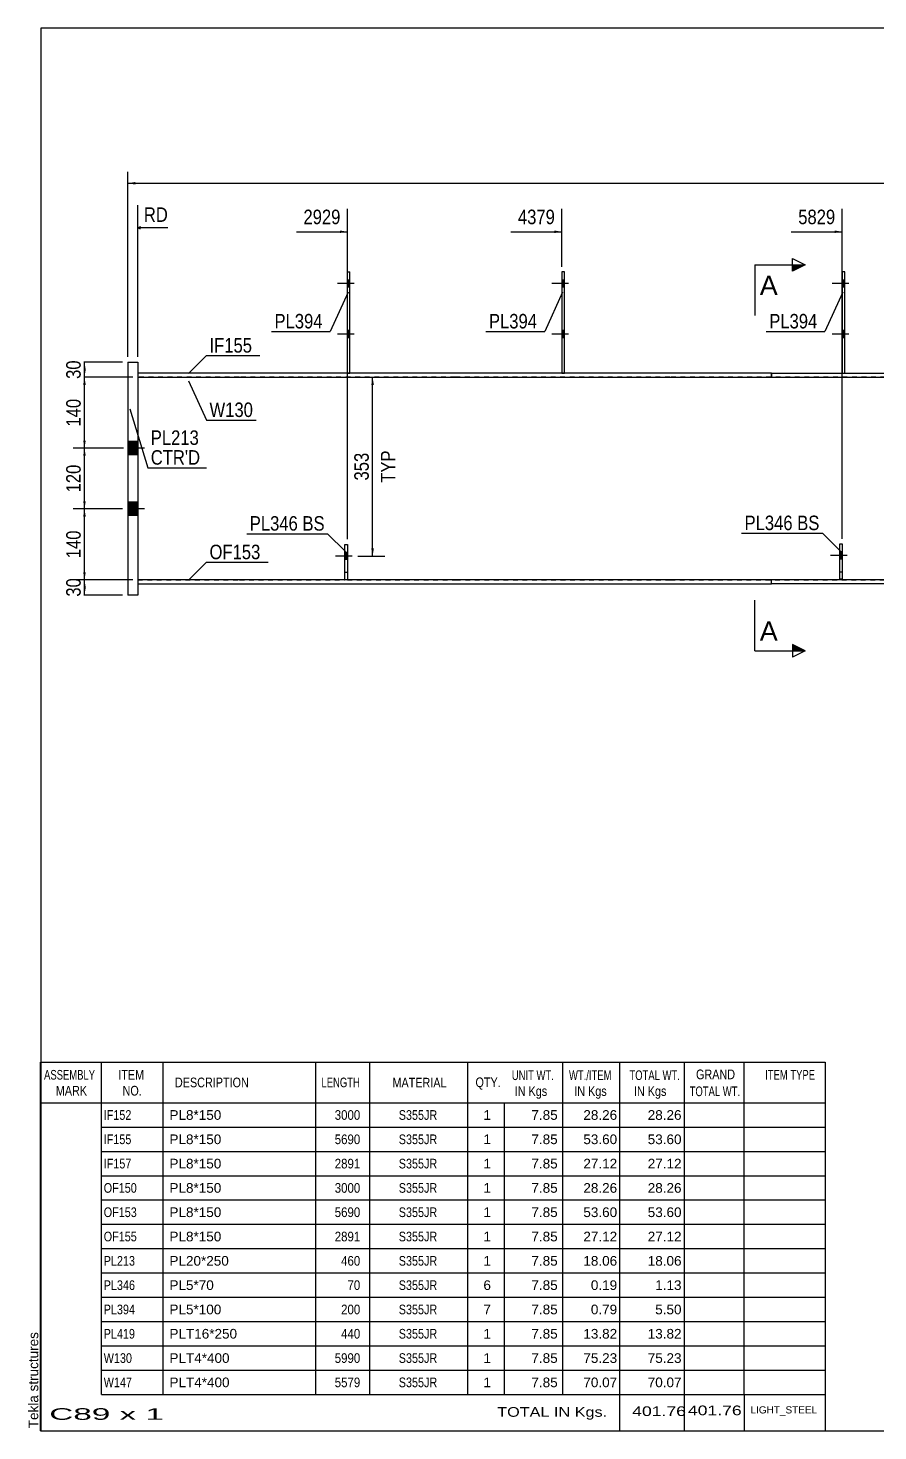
# Model space of a CAD drawing. Header units: millimetres. Extents: x -321 to 81, y -168 to 109.
# Drawn here: x -321.2 to -153.4, y -168.1 to 109 of the extents above; entities that cross this region are included whole.
import ezdxf

# ---------------------------------------------------------------- set-up
doc = ezdxf.new("R2010")
doc.units = ezdxf.units.MM
doc.linetypes.add('DXK_LINE_DOT1', pattern=[1.8814, 0.9407, -0.9407])
doc.linetypes.add('DXK_LINE_DOT2', pattern=[3.9198, 1.9599, -1.9599])
doc.styles.add('Arial', font='ARIAL.TTF', dxfattribs={"height": 0.2})
doc.styles.add('Arial Narrow', font='ARIALN.TTF', dxfattribs={"height": 0.2})

# ---------------------------------------------------------------- blocks, each defined once
blk = doc.blocks.new('Unknown-624482646-1210')
at = {"color": 5, "linetype": 'Continuous'}
for p, q in [((81.34, 108.96), (-318.66, 108.96)), ((-318.66, 108.96), (-318.66, -168.04)), ((81.34, -168.04), (81.34, 108.96)), ((-318.66, -168.04), (81.34, -168.04))]:
    blk.add_line(p, q, dxfattribs=at)
at = {"color": 174, "linetype": 'Continuous', "style": 'Arial'}
blk.add_text('Tekla structures', height=1.9102, rotation=90, dxfattribs=at).set_placement((-319.16, -167.54))
blk = doc.blocks.new('Bolt-624482646-1271 - 1262')
at = {"linetype": 'Continuous'}
blk.add_hatch(color=3, dxfattribs=at).paths.add_polyline_path([(-160.4, 4.1), (-160.4, 5.5), (-160.9, 5.5), (-160.9, 4.1)])
at = {"color": 3, "linetype": 'Continuous'}
for p, q in [((-159.45, 4.8), (-162.75, 4.8)), ((-160.4, 5.5), (-160.9, 5.5)), ((-160.4, 4.1), (-160.9, 4.1))]:
    blk.add_line(p, q, dxfattribs=at)
blk = doc.blocks.new('Part-624482646-1529 - 1262')
at = {"color": 2, "linetype": 'Continuous'}
for p, q in [((-160.9, 0.1), (-160.9, 7.1)), ((-160.9, 7.1), (-160.4, 7.1)), ((-160.4, 7.1), (-160.4, 0.1)), ((-160.4, 0.1), (-160.9, 0.1))]:
    blk.add_line(p, q, dxfattribs=at)
at = {"color": 7, "linetype": 'DXK_LINE_DOT1'}
blk.add_line((-160.9, 1.6), (-160.4, 1.6), dxfattribs=at)
blk = doc.blocks.new('Part-624482646-1524 - 1262')
at = {"color": 7, "linetype": 'DXK_LINE_DOT1'}
for p, q in [((-279.5, 40), (-299.5, 40)), ((-299.5, 40), (-299.5, 0)), ((-236.8, 40), (-279.4, 40)), ((-194.45, 40), (-236.7, 40)), ((-144.35, 40), (-194.35, 40)), ((-299.5, 0), (-279.5, 0)), ((-279.4, 0), (-258.6, 0)), ((-258.1, 0), (-236.8, 0)), ((-236.7, 0), (-194.45, 0)), ((-194.35, 0), (-144.35, 0))]:
    blk.add_line(p, q, dxfattribs=at)
at = {"color": 2, "linetype": 'Continuous'}
blk.add_line((-144.35, 40), (-144.35, 0), dxfattribs=at)
blk = doc.blocks.new('Bolt-624482646-1269 - 1262')
at = {"linetype": 'Continuous'}
for points in [[(-159.9, 57.8), (-159.9, 59.2), (-160.4, 59.2), (-160.4, 57.8)], [(-159.9, 57.8), (-159.9, 59.2), (-160.4, 59.2), (-160.4, 57.8)], [(-159.9, 47.8), (-159.9, 49.2), (-160.4, 49.2), (-160.4, 47.8)], [(-159.9, 47.8), (-159.9, 49.2), (-160.4, 49.2), (-160.4, 47.8)]]:
    blk.add_hatch(color=3, dxfattribs=at).paths.add_polyline_path(points)
at = {"color": 3, "linetype": 'Continuous'}
for p, q in [((-159.1, 58.5), (-162.4, 58.5)), ((-159.1, 58.5), (-162.4, 58.5)), ((-159.9, 59.2), (-160.4, 59.2)), ((-159.9, 59.2), (-160.4, 59.2)), ((-159.9, 57.8), (-160.4, 57.8)), ((-159.9, 57.8), (-160.4, 57.8)), ((-159.1, 48.5), (-162.4, 48.5)), ((-159.1, 48.5), (-162.4, 48.5)), ((-159.9, 49.2), (-160.4, 49.2)), ((-159.9, 49.2), (-160.4, 49.2)), ((-159.9, 47.8), (-160.4, 47.8)), ((-159.9, 47.8), (-160.4, 47.8))]:
    blk.add_line(p, q, dxfattribs=at)
blk = doc.blocks.new('Bolt-624482646-1270 - 1262')
at = {"color": 3, "linetype": 'DXK_LINE_DOT2'}
for p, q in [((-159.45, 4.8), (-162.75, 4.8)), ((-160.4, 5.5), (-160.9, 5.5)), ((-160.4, 4.1), (-160.9, 4.1))]:
    blk.add_line(p, q, dxfattribs=at)
blk = doc.blocks.new('Part-624482646-1368 - 1262')
at = {"color": 7, "linetype": 'DXK_LINE_DOT1'}
for p, q in [((-258.6, 0), (-258.6, 7)), ((-258.6, 7), (-258.1, 7)), ((-258.1, 7), (-258.1, 0))]:
    blk.add_line(p, q, dxfattribs=at)
blk = doc.blocks.new('Part-624482646-1304 - 1262')
at = {"color": 2, "linetype": 'Continuous'}
for p, q in [((-215.25, 60.8), (-215.75, 60.8)), ((-215.75, 60.8), (-215.75, 40.8)), ((-215.25, 40.8), (-215.25, 60.8))]:
    blk.add_line(p, q, dxfattribs=at)
at = {"color": 7, "linetype": 'DXK_LINE_DOT1'}
blk.add_line((-215.75, 40.8), (-215.25, 40.8), dxfattribs=at)
blk = doc.blocks.new('Bolt-624482646-1305 - 1262')
at = {"linetype": 'Continuous'}
for points in [[(-215.25, 57.8), (-215.25, 59.2), (-215.75, 59.2), (-215.75, 57.8)], [(-215.25, 57.8), (-215.25, 59.2), (-215.75, 59.2), (-215.75, 57.8)], [(-215.25, 47.8), (-215.25, 49.2), (-215.75, 49.2), (-215.75, 47.8)], [(-215.25, 47.8), (-215.25, 49.2), (-215.75, 49.2), (-215.75, 47.8)]]:
    blk.add_hatch(color=3, dxfattribs=at).paths.add_polyline_path(points)
at = {"color": 3, "linetype": 'Continuous'}
for p, q in [((-214.45, 58.5), (-217.75, 58.5)), ((-214.45, 58.5), (-217.75, 58.5)), ((-215.25, 59.2), (-215.75, 59.2)), ((-215.25, 59.2), (-215.75, 59.2)), ((-215.25, 57.8), (-215.75, 57.8)), ((-215.25, 57.8), (-215.75, 57.8)), ((-214.45, 48.5), (-217.75, 48.5)), ((-214.45, 48.5), (-217.75, 48.5)), ((-215.25, 49.2), (-215.75, 49.2)), ((-215.25, 49.2), (-215.75, 49.2)), ((-215.25, 47.8), (-215.75, 47.8)), ((-215.25, 47.8), (-215.75, 47.8))]:
    blk.add_line(p, q, dxfattribs=at)
blk = doc.blocks.new('Part-624482646-1439 - 1262')
at = {"color": 2, "linetype": 'Continuous'}
for p, q in [((-279.5, 0), (-299.5, 0)), ((-236.8, 0), (-279.4, 0)), ((-194.45, 0), (-236.7, 0)), ((-174.35, 0), (-194.35, 0)), ((-174.35, -0.8), (-174.35, 0)), ((-299.5, -0.8), (-279.5, -0.8)), ((-279.4, -0.8), (-236.8, -0.8)), ((-236.7, -0.8), (-194.45, -0.8)), ((-194.35, -0.8), (-174.35, -0.8))]:
    blk.add_line(p, q, dxfattribs=at)
at = {"color": 7, "linetype": 'DXK_LINE_DOT1'}
blk.add_line((-299.5, 0), (-299.5, -0.8), dxfattribs=at)
blk = doc.blocks.new('Bolt-624482646-1507 - 1262')
at = {"linetype": 'Continuous'}
for points in [[(-299.5, 24.7), (-299.5, 27.3), (-301.5, 27.3), (-301.5, 24.7)], [(-299.5, 24.7), (-299.5, 27.3), (-301.5, 27.3), (-301.5, 24.7)], [(-299.5, 12.7), (-299.5, 15.3), (-301.5, 15.3), (-301.5, 12.7)], [(-299.5, 12.7), (-299.5, 15.3), (-301.5, 15.3), (-301.5, 12.7)]]:
    blk.add_hatch(color=3, dxfattribs=at).paths.add_polyline_path(points)
at = {"color": 3, "linetype": 'Continuous'}
for p, q in [((-299.5, 27.3), (-301.5, 27.3)), ((-299.5, 27.3), (-301.5, 27.3)), ((-298.2, 26), (-301.5, 26)), ((-298.2, 26), (-301.5, 26)), ((-299.5, 24.7), (-301.5, 24.7)), ((-299.5, 24.7), (-301.5, 24.7)), ((-299.5, 15.3), (-301.5, 15.3)), ((-299.5, 15.3), (-301.5, 15.3)), ((-298.2, 14), (-301.5, 14)), ((-298.2, 14), (-301.5, 14)), ((-299.5, 12.7), (-301.5, 12.7)), ((-299.5, 12.7), (-301.5, 12.7))]:
    blk.add_line(p, q, dxfattribs=at)
blk = doc.blocks.new('Part-624482646-1315 - 1262')
at = {"color": 2, "linetype": 'Continuous'}
for p, q in [((-258.1, 40.8), (-258.1, 60.8)), ((-258.1, 60.8), (-257.6, 60.8)), ((-257.6, 40.8), (-257.6, 60.8))]:
    blk.add_line(p, q, dxfattribs=at)
at = {"color": 7, "linetype": 'DXK_LINE_DOT1'}
blk.add_line((-258.1, 40.8), (-257.6, 40.8), dxfattribs=at)
blk = doc.blocks.new('Bolt-624482646-1316 - 1262')
at = {"linetype": 'Continuous'}
for points in [[(-257.6, 57.8), (-257.6, 59.2), (-258.1, 59.2), (-258.1, 57.8)], [(-257.6, 57.8), (-257.6, 59.2), (-258.1, 59.2), (-258.1, 57.8)], [(-257.6, 47.8), (-257.6, 49.2), (-258.1, 49.2), (-258.1, 47.8)], [(-257.6, 47.8), (-257.6, 49.2), (-258.1, 49.2), (-258.1, 47.8)]]:
    blk.add_hatch(color=3, dxfattribs=at).paths.add_polyline_path(points)
at = {"color": 3, "linetype": 'Continuous'}
for p, q in [((-256.8, 58.5), (-260.1, 58.5)), ((-256.8, 58.5), (-260.1, 58.5)), ((-257.6, 59.2), (-258.1, 59.2)), ((-257.6, 59.2), (-258.1, 59.2)), ((-257.6, 57.8), (-258.1, 57.8)), ((-257.6, 57.8), (-258.1, 57.8)), ((-256.8, 48.5), (-260.1, 48.5)), ((-256.8, 48.5), (-260.1, 48.5)), ((-257.6, 49.2), (-258.1, 49.2)), ((-257.6, 49.2), (-258.1, 49.2)), ((-257.6, 47.8), (-258.1, 47.8)), ((-257.6, 47.8), (-258.1, 47.8))]:
    blk.add_line(p, q, dxfattribs=at)
blk = doc.blocks.new('Bolt-624482646-1317 - 1262')
at = {"linetype": 'Continuous'}
blk.add_hatch(color=3, dxfattribs=at).paths.add_polyline_path([(-258.1, 4), (-258.1, 5.4), (-258.6, 5.4), (-258.6, 4)])
at = {"color": 3, "linetype": 'Continuous'}
for p, q in [((-257.15, 4.7), (-260.45, 4.7)), ((-258.1, 5.4), (-258.6, 5.4)), ((-258.1, 4), (-258.6, 4))]:
    blk.add_line(p, q, dxfattribs=at)
blk = doc.blocks.new('Bolt-624482646-1318 - 1262')
at = {"color": 3, "linetype": 'DXK_LINE_DOT2'}
for p, q in [((-257.15, 4.7), (-260.45, 4.7)), ((-258.1, 5.4), (-258.6, 5.4)), ((-258.1, 4), (-258.6, 4))]:
    blk.add_line(p, q, dxfattribs=at)
blk = doc.blocks.new('Part-624482646-1346 - 1262')
at = {"color": 2, "linetype": 'Continuous'}
for p, q in [((-258.6, 0), (-258.6, 7)), ((-258.6, 7), (-258.1, 7)), ((-258.1, 7), (-258.1, 0))]:
    blk.add_line(p, q, dxfattribs=at)
at = {"color": 7, "linetype": 'DXK_LINE_DOT1'}
for p, q in [((-258.6, 1.5), (-258.1, 1.5)), ((-258.1, 0), (-258.6, 0))]:
    blk.add_line(p, q, dxfattribs=at)
blk = doc.blocks.new('Part-624482646-1412 - 1262')
at = {"color": 2, "linetype": 'Continuous'}
for p, q in [((-174.35, -0.8), (-174.35, 0)), ((-124.35, 0), (-174.35, 0)), ((-82, 0), (-124.25, 0)), ((-61.9, 0), (-81.9, 0)), ((-61.9, -0.8), (-61.9, 0)), ((-124.35, -0.8), (-174.35, -0.8)), ((-82, -0.8), (-124.25, -0.8)), ((-61.9, -0.8), (-81.9, -0.8))]:
    blk.add_line(p, q, dxfattribs=at)
blk = doc.blocks.new('Part-624482646-1484 - 1262')
at = {"color": 2, "linetype": 'Continuous'}
for p, q in [((-279.5, 40.8), (-299.5, 40.8)), ((-299.5, 40), (-279.5, 40)), ((-236.8, 40.8), (-279.4, 40.8)), ((-279.4, 40), (-236.8, 40)), ((-194.45, 40.8), (-236.7, 40.8)), ((-236.7, 40), (-194.45, 40)), ((-174.35, 40.8), (-194.35, 40.8)), ((-194.35, 40), (-174.35, 40)), ((-174.35, 40), (-174.35, 40.8))]:
    blk.add_line(p, q, dxfattribs=at)
at = {"color": 7, "linetype": 'DXK_LINE_DOT1'}
blk.add_line((-299.5, 40.8), (-299.5, 40), dxfattribs=at)
blk = doc.blocks.new('Part-624482646-1534 - 1262')
at = {"color": 7, "linetype": 'DXK_LINE_DOT1'}
for p, q in [((-160.9, 0.1), (-160.9, 7.1)), ((-160.9, 7.1), (-160.4, 7.1)), ((-160.4, 7.1), (-160.4, 0.1)), ((-160.4, 0.1), (-160.9, 0.1))]:
    blk.add_line(p, q, dxfattribs=at)
blk = doc.blocks.new('Part-624482646-1603 - 1262')
at = {"color": 2, "linetype": 'Continuous'}
for p, q in [((-174.35, 40.8), (-124.35, 40.8)), ((-174.35, 40.8), (-174.35, 40)), ((-174.35, 40), (-124.35, 40)), ((-124.25, 40.8), (-82, 40.8)), ((-124.25, 40), (-82, 40)), ((-81.9, 40.8), (-61.9, 40.8)), ((-81.9, 40), (-61.9, 40)), ((-61.9, 40), (-61.9, 40.8))]:
    blk.add_line(p, q, dxfattribs=at)
blk = doc.blocks.new('Part-624482646-1539 - 1262')
at = {"color": 2, "linetype": 'Continuous'}
for p, q in [((-159.9, 60.8), (-160.4, 60.8)), ((-160.4, 60.8), (-160.4, 40.8)), ((-159.9, 40.8), (-159.9, 60.8))]:
    blk.add_line(p, q, dxfattribs=at)
at = {"color": 7, "linetype": 'DXK_LINE_DOT1'}
blk.add_line((-160.4, 40.8), (-159.9, 40.8), dxfattribs=at)
blk = doc.blocks.new('Part-624482646-1581 - 1262')
at = {"color": 2, "linetype": 'Continuous'}
for p, q in [((-301.5, 43), (-299.5, 43)), ((-301.5, 43), (-301.5, -3)), ((-299.5, 43), (-299.5, -3)), ((-299.5, -3), (-301.5, -3))]:
    blk.add_line(p, q, dxfattribs=at)
blk = doc.blocks.new('StraightDimension-624482646-1671 - 1262')
at = {"linetype": 'Continuous'}
for points in [[(-310.28, -1.5), (-310.03, 0), (-309.78, -1.5)], [(-309.78, -1.5), (-310.03, -3), (-310.28, -1.5)]]:
    blk.add_hatch(color=7, dxfattribs=at).paths.add_polyline_path(points)
at = {"color": 7, "linetype": 'Continuous'}
for p, q in [((-300.5, 0), (-312.28, 0)), ((-310.03, -3), (-310.03, 0)), ((-302.5, -3), (-312.28, -3))]:
    blk.add_line(p, q, dxfattribs=at)
at = {"color": 0}
blk.add_wipeout([(-310.18, 0.93), (-314.38, 0.93), (-314.38, -3.93), (-310.18, -3.93)], dxfattribs=at)
at = {"color": 3, "style": 'Arial Narrow'}
blk.add_text('30', height=2.863, rotation=90.0002, dxfattribs=at).set_placement((-310.78, -3.33))
blk = doc.blocks.new('StraightDimension-624482646-1623 - 1262')
at = {"linetype": 'Continuous'}
for points in [[(-310.28, 12.5), (-310.03, 14), (-309.78, 12.5)], [(-309.78, 1.5), (-310.03, 0), (-310.28, 1.5)]]:
    blk.add_hatch(color=7, dxfattribs=at).paths.add_polyline_path(points)
at = {"color": 7, "linetype": 'Continuous'}
for p, q in [((-302.5, 14), (-312.28, 14)), ((-310.03, 0), (-310.03, 14)), ((-300.5, 0), (-312.28, 0))]:
    blk.add_line(p, q, dxfattribs=at)
at = {"color": 0}
blk.add_wipeout([(-310.18, 10.34), (-314.38, 10.34), (-314.38, 3.66), (-310.18, 3.66)], dxfattribs=at)
at = {"color": 3, "style": 'Arial Narrow'}
blk.add_text('140', height=2.863, rotation=90.0002, dxfattribs=at).set_placement((-310.78, 4.26))
blk = doc.blocks.new('StraightDimension-624482646-1642 - 1262')
at = {"linetype": 'Continuous'}
for points in [[(-310.28, 24.5), (-310.03, 26), (-309.78, 24.5)], [(-309.78, 15.5), (-310.03, 14), (-310.28, 15.5)]]:
    blk.add_hatch(color=7, dxfattribs=at).paths.add_polyline_path(points)
at = {"color": 7, "linetype": 'Continuous'}
for p, q in [((-302.35, 26), (-312.28, 26)), ((-310.03, 14), (-310.03, 26)), ((-302.5, 14), (-312.28, 14))]:
    blk.add_line(p, q, dxfattribs=at)
at = {"color": 0}
blk.add_wipeout([(-310.18, 23.34), (-314.38, 23.34), (-314.38, 16.66), (-310.18, 16.66)], dxfattribs=at)
at = {"color": 3, "style": 'Arial Narrow'}
blk.add_text('120', height=2.863, rotation=90.0002, dxfattribs=at).set_placement((-310.78, 17.26))
blk = doc.blocks.new('StraightDimension-624482646-1655 - 1262')
at = {"linetype": 'Continuous'}
for points in [[(-310.28, 38.5), (-310.03, 40), (-309.78, 38.5)], [(-309.78, 27.5), (-310.03, 26), (-310.28, 27.5)]]:
    blk.add_hatch(color=7, dxfattribs=at).paths.add_polyline_path(points)
at = {"color": 7, "linetype": 'Continuous'}
for p, q in [((-300.5, 40), (-312.28, 40)), ((-310.03, 26), (-310.03, 40)), ((-302.35, 26), (-312.28, 26))]:
    blk.add_line(p, q, dxfattribs=at)
at = {"color": 0}
blk.add_wipeout([(-310.18, 36.34), (-314.38, 36.34), (-314.38, 29.66), (-310.18, 29.66)], dxfattribs=at)
at = {"color": 3, "style": 'Arial Narrow'}
blk.add_text('140', height=2.863, rotation=90.0002, dxfattribs=at).set_placement((-310.78, 30.26))
blk = doc.blocks.new('StraightDimension-624482646-1663 - 1262')
at = {"linetype": 'Continuous'}
for points in [[(-310.28, 41.5), (-310.03, 43), (-309.78, 41.5)], [(-309.78, 41.5), (-310.03, 40), (-310.28, 41.5)]]:
    blk.add_hatch(color=7, dxfattribs=at).paths.add_polyline_path(points)
at = {"color": 7, "linetype": 'Continuous'}
for p, q in [((-302.5, 43), (-312.28, 43)), ((-310.03, 40), (-310.03, 43)), ((-300.5, 40), (-312.28, 40))]:
    blk.add_line(p, q, dxfattribs=at)
at = {"color": 0}
blk.add_wipeout([(-310.18, 43.93), (-314.38, 43.93), (-314.38, 39.07), (-310.18, 39.07)], dxfattribs=at)
at = {"color": 3, "style": 'Arial Narrow'}
blk.add_text('30', height=2.863, rotation=90.0002, dxfattribs=at).set_placement((-310.78, 39.67))
blk = doc.blocks.new('StraightDimension-624482646-1681 - 1262')
at = {"linetype": 'Continuous'}
for points in [[(-253.39, 38.5), (-253.14, 40), (-252.89, 38.5)], [(-252.89, 6.2), (-253.14, 4.7), (-253.39, 6.2)]]:
    blk.add_hatch(color=7, dxfattribs=at).paths.add_polyline_path(points)
at = {"color": 7, "linetype": 'Continuous'}
for p, q in [((-256.02, 40), (-250.74, 40)), ((-253.14, 4.7), (-253.14, 40)), ((-256.02, 4.7), (-250.74, 4.7))]:
    blk.add_line(p, q, dxfattribs=at)
at = {"color": 0}
blk.add_wipeout([(-253.29, 25.69), (-257.49, 25.69), (-257.49, 19.01), (-253.29, 19.01)], dxfattribs=at)
at = {"color": 3, "style": 'Arial Narrow'}
blk.add_text('353', height=2.863, rotation=90.0002, dxfattribs=at).set_placement((-253.89, 19.61))
at = {"color": 0, "linetype": 'Continuous'}
blk.add_wipeout([(-248.04, 26.14), (-252.24, 26.14), (-252.24, 18.56), (-248.04, 18.56)], dxfattribs=at)
at = {"color": 3, "linetype": 'Continuous', "style": 'Arial Narrow'}
blk.add_text('TYP', height=2.863, rotation=90.0002, dxfattribs=at).set_placement((-248.64, 19.16))
blk = doc.blocks.new('StraightDimension-624482646-1697 - 1262')
at = {"linetype": 'Continuous'}
for points in [[(-300, 78.05), (-301.5, 78.3), (-300, 78.55)], [(42.75, 78.55), (44.25, 78.3), (42.75, 78.05)]]:
    blk.add_hatch(color=7, dxfattribs=at).paths.add_polyline_path(points)
at = {"color": 7, "linetype": 'Continuous'}
for p, q in [((-301.5, 44), (-301.5, 80.55)), ((44.25, 43), (44.25, 80.55)), ((-301.5, 78.3), (44.25, 78.3))]:
    blk.add_line(p, q, dxfattribs=at)
at = {"color": 0}
blk.add_wipeout([(-123.45, 78.45), (-123.45, 82.65), (-133.79, 82.65), (-133.79, 78.45)], dxfattribs=at)
at = {"color": 3, "style": 'Arial Narrow'}
blk.add_text('11625', height=2.863, dxfattribs=at).set_placement((-133.19, 79.05))
blk = doc.blocks.new('StraightDimension-624482646-5970 - 1262')
at = {"linetype": 'Continuous'}
blk.add_hatch(color=7, dxfattribs=at).paths.add_polyline_path([(-161.9, 68.98), (-160.4, 68.73), (-161.9, 68.48)])
at = {"color": 7, "linetype": 'Continuous'}
for p, q in [((-160.4, 8.1), (-160.4, 73.23)), ((-170.46, 68.73), (-160.4, 68.73))]:
    blk.add_line(p, q, dxfattribs=at)
at = {"color": 0}
blk.add_wipeout([(-161.18, 69.63), (-161.18, 73.83), (-169.69, 73.83), (-169.69, 69.63)], dxfattribs=at)
at = {"color": 3, "style": 'Arial Narrow'}
blk.add_text('5829', height=2.863, dxfattribs=at).set_placement((-169.09, 70.23))
blk = doc.blocks.new('StraightDimension-624482646-5971 - 1262')
at = {"linetype": 'Continuous'}
blk.add_hatch(color=7, dxfattribs=at).paths.add_polyline_path([(-217.25, 68.98), (-215.75, 68.73), (-217.25, 68.48)])
at = {"color": 7, "linetype": 'Continuous'}
for p, q in [((-215.75, 61.8), (-215.75, 73.23)), ((-225.81, 68.73), (-215.75, 68.73))]:
    blk.add_line(p, q, dxfattribs=at)
at = {"color": 0}
blk.add_wipeout([(-216.52, 69.63), (-216.52, 73.83), (-225.04, 73.83), (-225.04, 69.63)], dxfattribs=at)
at = {"color": 3, "style": 'Arial Narrow'}
blk.add_text('4379', height=2.863, dxfattribs=at).set_placement((-224.44, 70.23))
blk = doc.blocks.new('StraightDimension-624482646-5972 - 1262')
at = {"linetype": 'Continuous'}
blk.add_hatch(color=7, dxfattribs=at).paths.add_polyline_path([(-259.6, 68.98), (-258.1, 68.73), (-259.6, 68.48)])
at = {"color": 7, "linetype": 'Continuous'}
for p, q in [((-258.1, 8), (-258.1, 73.23)), ((-268.16, 68.73), (-258.1, 68.73))]:
    blk.add_line(p, q, dxfattribs=at)
at = {"color": 0, "linetype": 'Continuous'}
blk.add_wipeout([(-292.97, 70.08), (-292.97, 74.28), (-298.91, 74.28), (-298.91, 70.08)], dxfattribs=at)
at = {"color": 7, "linetype": 'Continuous'}
for p, q in [((-299.5, 44), (-299.5, 73.98)), ((-299, 69.73), (-299.5, 69.48)), ((-299, 69.23), (-299.5, 69.48)), ((-293.57, 69.48), (-299.5, 69.48))]:
    blk.add_line(p, q, dxfattribs=at)
at = {"color": 3, "linetype": 'Continuous', "style": 'Arial Narrow'}
blk.add_text('RD', height=2.863, dxfattribs=at).set_placement((-298.31, 70.68))
at = {"color": 0}
blk.add_wipeout([(-258.87, 69.63), (-258.87, 73.83), (-267.39, 73.83), (-267.39, 69.63)], dxfattribs=at)
at = {"color": 3, "style": 'Arial Narrow'}
blk.add_text('2929', height=2.863, dxfattribs=at).set_placement((-266.79, 70.23))
blk = doc.blocks.new('CBS_BOM-624482646-6064')
at = {"color": 7, "linetype": 'Continuous'}
for p, q in [((-318.69, -103.27), (-318.69, -95.27)), ((-318.69, -95.28), (-163.77, -95.28)), ((-306.69, -103.27), (-306.69, -95.27)), ((-294.5, -103.27), (-294.5, -95.27)), ((-264.34, -103.27), (-264.34, -95.27)), ((-253.66, -103.27), (-253.66, -95.27)), ((-234.34, -103.27), (-234.34, -95.27)), ((-215.54, -103.27), (-215.54, -95.27)), ((-204.33, -103.27), (-204.33, -95.27)), ((-191.54, -103.27), (-191.54, -95.27)), ((-179.79, -103.27), (-179.79, -95.27)), ((-163.77, -95.28), (-163.77, -103.27)), ((-318.69, -103.27), (-163.77, -103.27)), ((-318.69, -108.07), (-318.69, -103.27)), ((-306.69, -108.07), (-306.69, -103.27)), ((-294.5, -108.07), (-294.5, -103.27)), ((-264.34, -108.07), (-264.34, -103.27)), ((-253.66, -108.07), (-253.66, -103.27)), ((-234.34, -108.07), (-234.34, -103.27)), ((-227.08, -108.07), (-227.08, -103.27)), ((-215.54, -108.07), (-215.54, -103.27)), ((-204.33, -108.07), (-204.33, -103.27)), ((-191.54, -108.07), (-191.54, -103.27)), ((-179.77, -108.07), (-179.77, -103.27)), ((-163.77, -103.28), (-163.77, -108.07)), ((-318.69, -112.87), (-318.69, -108.07)), ((-306.69, -108.07), (-163.77, -108.07)), ((-306.69, -112.87), (-306.69, -108.07)), ((-294.5, -112.87), (-294.5, -108.07)), ((-264.34, -112.87), (-264.34, -108.07)), ((-253.66, -112.87), (-253.66, -108.07)), ((-234.34, -112.87), (-234.34, -108.07)), ((-227.08, -112.87), (-227.08, -108.07)), ((-215.54, -112.87), (-215.54, -108.07)), ((-204.33, -112.87), (-204.33, -108.07)), ((-191.54, -112.87), (-191.54, -108.07)), ((-179.77, -112.87), (-179.77, -108.07)), ((-163.77, -108.08), (-163.77, -112.87)), ((-318.69, -117.67), (-318.69, -112.87)), ((-306.69, -112.87), (-163.77, -112.87)), ((-306.69, -117.67), (-306.69, -112.87)), ((-294.5, -117.67), (-294.5, -112.87)), ((-264.34, -117.67), (-264.34, -112.87)), ((-253.66, -117.67), (-253.66, -112.87)), ((-234.34, -117.67), (-234.34, -112.87)), ((-227.08, -117.67), (-227.08, -112.87)), ((-215.54, -117.67), (-215.54, -112.87)), ((-204.33, -117.67), (-204.33, -112.87)), ((-191.54, -117.67), (-191.54, -112.87)), ((-179.77, -117.67), (-179.77, -112.87)), ((-163.77, -112.88), (-163.77, -117.67)), ((-318.69, -122.47), (-318.69, -117.67)), ((-306.69, -117.67), (-163.77, -117.67)), ((-306.69, -122.47), (-306.69, -117.67)), ((-294.5, -122.47), (-294.5, -117.67)), ((-264.34, -122.47), (-264.34, -117.67)), ((-253.66, -122.47), (-253.66, -117.67)), ((-234.34, -122.47), (-234.34, -117.67)), ((-227.08, -122.47), (-227.08, -117.67)), ((-215.54, -122.47), (-215.54, -117.67)), ((-204.33, -122.47), (-204.33, -117.67)), ((-191.54, -122.47), (-191.54, -117.67)), ((-179.77, -122.47), (-179.77, -117.67)), ((-163.77, -117.68), (-163.77, -122.47)), ((-318.69, -127.27), (-318.69, -122.47)), ((-306.69, -122.47), (-163.77, -122.47)), ((-306.69, -127.27), (-306.69, -122.47)), ((-294.5, -127.27), (-294.5, -122.47)), ((-264.34, -127.27), (-264.34, -122.47)), ((-253.66, -127.27), (-253.66, -122.47)), ((-234.34, -127.27), (-234.34, -122.47)), ((-227.08, -127.27), (-227.08, -122.47)), ((-215.54, -127.27), (-215.54, -122.47)), ((-204.33, -127.27), (-204.33, -122.47)), ((-191.54, -127.27), (-191.54, -122.47)), ((-179.77, -127.27), (-179.77, -122.47)), ((-163.77, -122.48), (-163.77, -127.27)), ((-318.69, -132.07), (-318.69, -127.27)), ((-306.69, -127.27), (-163.77, -127.27)), ((-306.69, -132.07), (-306.69, -127.27)), ((-294.5, -132.07), (-294.5, -127.27)), ((-264.34, -132.07), (-264.34, -127.27)), ((-253.66, -132.07), (-253.66, -127.27)), ((-234.34, -132.07), (-234.34, -127.27)), ((-227.08, -132.07), (-227.08, -127.27)), ((-215.54, -132.07), (-215.54, -127.27)), ((-204.33, -132.07), (-204.33, -127.27)), ((-191.54, -132.07), (-191.54, -127.27)), ((-179.77, -132.07), (-179.77, -127.27)), ((-163.77, -127.28), (-163.77, -132.07)), ((-318.69, -136.87), (-318.69, -132.07)), ((-306.69, -132.07), (-163.77, -132.07)), ((-306.69, -136.87), (-306.69, -132.07)), ((-294.5, -136.87), (-294.5, -132.07)), ((-264.34, -136.87), (-264.34, -132.07)), ((-253.66, -136.87), (-253.66, -132.07)), ((-234.34, -136.87), (-234.34, -132.07)), ((-227.08, -136.87), (-227.08, -132.07)), ((-215.54, -136.87), (-215.54, -132.07)), ((-204.33, -136.87), (-204.33, -132.07)), ((-191.54, -136.87), (-191.54, -132.07)), ((-179.77, -136.87), (-179.77, -132.07)), ((-163.77, -132.08), (-163.77, -136.87)), ((-318.69, -141.67), (-318.69, -136.87)), ((-306.69, -136.87), (-163.77, -136.87)), ((-306.69, -141.67), (-306.69, -136.87)), ((-294.5, -141.67), (-294.5, -136.87)), ((-264.34, -141.67), (-264.34, -136.87)), ((-253.66, -141.67), (-253.66, -136.87)), ((-234.34, -141.67), (-234.34, -136.87)), ((-227.08, -141.67), (-227.08, -136.87)), ((-215.54, -141.67), (-215.54, -136.87)), ((-204.33, -141.67), (-204.33, -136.87)), ((-191.54, -141.67), (-191.54, -136.87)), ((-179.77, -141.67), (-179.77, -136.87)), ((-163.77, -136.88), (-163.77, -141.67)), ((-318.69, -146.47), (-318.69, -141.67)), ((-306.69, -141.67), (-163.77, -141.67)), ((-306.69, -146.47), (-306.69, -141.67)), ((-294.5, -146.47), (-294.5, -141.67)), ((-264.34, -146.47), (-264.34, -141.67)), ((-253.66, -146.47), (-253.66, -141.67)), ((-234.34, -146.47), (-234.34, -141.67)), ((-227.08, -146.47), (-227.08, -141.67)), ((-215.54, -146.47), (-215.54, -141.67)), ((-204.33, -146.47), (-204.33, -141.67)), ((-191.54, -146.47), (-191.54, -141.67)), ((-179.77, -146.47), (-179.77, -141.67)), ((-163.77, -141.68), (-163.77, -146.47)), ((-318.69, -151.27), (-318.69, -146.47)), ((-306.69, -146.47), (-163.77, -146.47)), ((-306.69, -151.27), (-306.69, -146.47)), ((-294.5, -151.27), (-294.5, -146.47)), ((-264.34, -151.27), (-264.34, -146.47)), ((-253.66, -151.27), (-253.66, -146.47)), ((-234.34, -151.27), (-234.34, -146.47)), ((-227.08, -151.27), (-227.08, -146.47)), ((-215.54, -151.27), (-215.54, -146.47)), ((-204.33, -151.27), (-204.33, -146.47)), ((-191.54, -151.27), (-191.54, -146.47)), ((-179.77, -151.27), (-179.77, -146.47)), ((-163.77, -146.48), (-163.77, -151.27)), ((-318.69, -156.07), (-318.69, -151.27)), ((-306.69, -151.27), (-163.77, -151.27)), ((-306.69, -156.07), (-306.69, -151.27)), ((-294.5, -156.07), (-294.5, -151.27)), ((-264.34, -156.07), (-264.34, -151.27)), ((-253.66, -156.07), (-253.66, -151.27)), ((-234.34, -156.07), (-234.34, -151.27)), ((-227.08, -156.07), (-227.08, -151.27)), ((-215.54, -156.07), (-215.54, -151.27)), ((-204.33, -156.07), (-204.33, -151.27)), ((-191.54, -156.07), (-191.54, -151.27)), ((-179.77, -156.07), (-179.77, -151.27)), ((-163.77, -151.28), (-163.77, -156.07)), ((-318.69, -160.87), (-318.69, -156.07)), ((-306.69, -156.07), (-163.77, -156.07)), ((-306.69, -160.87), (-306.69, -156.07)), ((-294.5, -160.87), (-294.5, -156.07)), ((-264.34, -160.87), (-264.34, -156.07)), ((-253.66, -160.87), (-253.66, -156.07)), ((-234.34, -160.87), (-234.34, -156.07)), ((-227.08, -160.87), (-227.08, -156.07)), ((-215.54, -160.87), (-215.54, -156.07)), ((-204.33, -160.87), (-204.33, -156.07)), ((-191.54, -160.87), (-191.54, -156.07)), ((-179.77, -160.87), (-179.77, -156.07)), ((-163.77, -156.08), (-163.77, -160.87)), ((-318.69, -168.07), (-318.69, -160.89)), ((-306.69, -160.87), (-163.77, -160.87)), ((-204.33, -168.07), (-204.33, -160.89)), ((-191.54, -168.07), (-191.54, -160.89)), ((-179.73, -168.07), (-179.73, -160.89)), ((-163.77, -160.88), (-163.77, -168.07)), ((-318.69, -168.07), (-163.77, -168.07))]:
    blk.add_line(p, q, dxfattribs=at)
at = {"color": 3, "linetype": 'Continuous', "style": 'Arial'}
for s, height, width, p in [('ASSEMBLY', 1.91, 0.7, (-318.01, -98.7)), ('ITEM', 1.91, 0.8, (-303.36, -98.7)), ('UNIT WT.', 1.91, 0.7, (-225.65, -98.78)), ('WT./ITEM', 1.91, 0.7, (-214.36, -98.78)), ('TOTAL WT.', 1.91, 0.7, (-202.42, -98.78)), ('GRAND', 1.91, 0.8, (-189.27, -98.62)), ('ITEM TYPE', 1.91, 0.7, (-175.63, -98.7)), ('DESCRIPTION', 1.9102, 0.8, (-292.17, -100.21)), ('LENGTH', 1.91, 0.7, (-263.23, -100.21)), ('MATERIAL', 1.91, 0.8, (-249.21, -100.25)), ('QTY.', 1.91, 0.8, (-232.82, -100.18)), ('MARK', 1.91, 0.8, (-315.69, -101.84)), ('NO.', 1.91, 0.8, (-302.51, -101.84)), ('IN Kgs', 1.91, 0.8, (-225.07, -101.92)), ('IN Kgs', 1.91, 0.8, (-213.32, -101.92)), ('IN Kgs', 1.91, 0.8, (-201.53, -101.92)), ('TOTAL WT.', 1.91, 0.7, (-190.53, -101.96))]:
    blk.add_text(s, height=height, dxfattribs=dict(at, width=width)).set_placement(p)
at = {"color": 7, "linetype": 'Continuous', "style": 'Arial'}
for s, width, p in [('IF152', 0.8, (-306.23, -106.64)), ('3000', 0.85, (-260.62, -106.64)), ('S355JR', 0.8, (-247.97, -106.64)), ('IF155', 0.8, (-306.23, -111.44)), ('5690', 0.85, (-260.62, -111.44)), ('S355JR', 0.8, (-247.97, -111.44)), ('IF157', 0.8, (-306.23, -116.24)), ('2891', 0.85, (-260.62, -116.24)), ('S355JR', 0.8, (-247.97, -116.24)), ('OF150', 0.8, (-306.23, -121.04)), ('3000', 0.85, (-260.62, -121.04)), ('S355JR', 0.8, (-247.97, -121.04)), ('OF153', 0.8, (-306.23, -125.84)), ('5690', 0.85, (-260.62, -125.84)), ('S355JR', 0.8, (-247.97, -125.84)), ('OF155', 0.8, (-306.23, -130.64)), ('2891', 0.85, (-260.62, -130.64)), ('S355JR', 0.8, (-247.97, -130.64)), ('PL213', 0.8, (-306.23, -135.44)), ('460', 0.85, (-259.36, -135.44)), ('S355JR', 0.8, (-247.97, -135.44)), ('PL346', 0.8, (-306.23, -140.24)), ('70', 0.85, (-258.1, -140.24)), ('S355JR', 0.8, (-247.97, -140.24)), ('PL394', 0.8, (-306.23, -145.04)), ('200', 0.85, (-259.36, -145.04)), ('S355JR', 0.8, (-247.97, -145.04)), ('PL419', 0.8, (-306.23, -149.84)), ('440', 0.85, (-259.36, -149.84)), ('S355JR', 0.8, (-247.97, -149.84)), ('W130', 0.8, (-306.23, -154.64)), ('5990', 0.85, (-260.62, -154.64)), ('S355JR', 0.8, (-247.97, -154.64)), ('W147', 0.8, (-306.23, -159.44)), ('5579', 0.85, (-260.62, -159.44)), ('S355JR', 0.8, (-247.97, -159.44))]:
    blk.add_text(s, height=1.91, dxfattribs=dict(at, width=width)).set_placement(p)
for s, p in [('PL8*150', (-293.25, -106.64)), ('1', (-231.25, -106.64)), ('7.85', (-221.78, -106.64)), ('28.26', (-211.52, -106.64)), ('28.26', (-198.81, -106.64)), ('PL8*150', (-293.25, -111.44)), ('1', (-231.25, -111.44)), ('7.85', (-221.78, -111.44)), ('53.60', (-211.52, -111.44)), ('53.60', (-198.81, -111.44)), ('PL8*150', (-293.25, -116.24)), ('1', (-231.25, -116.24)), ('7.85', (-221.78, -116.24)), ('27.12', (-211.52, -116.24)), ('27.12', (-198.81, -116.24)), ('PL8*150', (-293.25, -121.04)), ('7.85', (-221.78, -121.04)), ('28.26', (-211.52, -121.04)), ('28.26', (-198.81, -121.04)), ('1', (-231.25, -121.04)), ('PL8*150', (-293.25, -125.84)), ('1', (-231.25, -125.84)), ('7.85', (-221.78, -125.84)), ('53.60', (-211.52, -125.84)), ('53.60', (-198.81, -125.84)), ('PL8*150', (-293.25, -130.64)), ('1', (-231.25, -130.64)), ('7.85', (-221.78, -130.64)), ('27.12', (-211.52, -130.64)), ('27.12', (-198.81, -130.64)), ('PL20*250', (-293.25, -135.44)), ('1', (-231.25, -135.44)), ('7.85', (-221.78, -135.44)), ('18.06', (-211.52, -135.44)), ('18.06', (-198.81, -135.44)), ('PL5*70', (-293.25, -140.24)), ('6', (-231.25, -140.24)), ('7.85', (-221.78, -140.24)), ('0.19', (-210.04, -140.24)), ('1.13', (-197.33, -140.24)), ('PL5*100', (-293.25, -145.04)), ('7', (-231.25, -145.04)), ('7.85', (-221.78, -145.04)), ('0.79', (-210.04, -145.04)), ('5.50', (-197.33, -145.04)), ('PLT16*250', (-293.25, -149.84)), ('1', (-231.25, -149.84)), ('7.85', (-221.78, -149.84)), ('13.82', (-211.52, -149.84)), ('13.82', (-198.81, -149.84)), ('PLT4*400', (-293.25, -154.64)), ('1', (-231.25, -154.64)), ('7.85', (-221.78, -154.64)), ('75.23', (-211.52, -154.64)), ('75.23', (-198.81, -154.64)), ('PLT4*400', (-293.25, -159.44)), ('1', (-231.25, -159.44)), ('7.85', (-221.78, -159.44)), ('70.07', (-211.52, -159.44)), ('70.07', (-198.81, -159.44))]:
    blk.add_text(s, height=1.91, dxfattribs=at).set_placement(p)
at = {"color": 6, "linetype": 'Continuous', "style": 'Arial'}
for s, height, width, p in [('TOTAL IN Kgs.', 1.9102, 1.2, (-228.53, -165.28)), ('401.76', 1.91, 1.3, (-201.87, -165.13)), ('401.76', 1.91, 1.3, (-190.87, -164.97)), ('C89 x 1', 2.292, 2.05, (-316.97, -165.88))]:
    blk.add_text(s, height=height, dxfattribs=dict(at, width=width)).set_placement(p)
blk.add_text('LIGHT_STEEL', height=1.4135, dxfattribs=at).set_placement((-178.52, -164.62))
blk = doc.blocks.new('MarkSet-624482646-1842 - 1262')
at = {"color": 0}
blk.add_wipeout([(-170.19, 9.81), (-170.19, 12.81), (-179.69, 12.81), (-179.69, 9.81)], dxfattribs=at)
blk.add_wipeout([(-170.19, 9.81), (-170.19, 12.81), (-179.69, 12.81), (-179.69, 9.81)], dxfattribs=at)
blk.add_wipeout([(-164.91, 9.81), (-164.91, 12.81), (-169.29, 12.81), (-169.29, 9.81)], dxfattribs=at)
blk.add_wipeout([(-164.91, 9.81), (-164.91, 12.81), (-169.29, 12.81), (-169.29, 9.81)], dxfattribs=at)
at = {"color": 7, "linetype": 'Continuous'}
for p in [(-180.29, 9.21), (-160.77, 5.67)]:
    blk.add_line(p, (-164.31, 9.21), dxfattribs=at)
at = {"color": 3, "style": 'Arial Narrow'}
for s, p in [('PL346', (-179.69, 9.81)), ('BS', (-169.29, 9.81))]:
    blk.add_text(s, height=2.863, dxfattribs=at).set_placement(p)
blk = doc.blocks.new('Mark-624482646-1520 - 1262')
at = {"color": 0}
blk.add_wipeout([(-276.75, 32.15), (-276.75, 35.15), (-285.34, 35.15), (-285.34, 32.15)], dxfattribs=at)
blk.add_wipeout([(-276.75, 32.15), (-276.75, 35.15), (-285.34, 35.15), (-285.34, 32.15)], dxfattribs=at)
at = {"color": 7, "linetype": 'Continuous'}
for p, q in [((-289.48, 39.29), (-285.94, 31.55)), ((-285.94, 31.55), (-276.15, 31.55))]:
    blk.add_line(p, q, dxfattribs=at)
at = {"color": 3, "style": 'Arial Narrow'}
blk.add_text('W130', height=2.863, dxfattribs=at).set_placement((-285.34, 32.15))
blk = doc.blocks.new('Mark-624482646-1299 - 1262')
at = {"color": 7, "linetype": 'Continuous'}
blk.add_line((-215.62, 56.77), (-219.16, 49.04), dxfattribs=at)
at = {"color": 0}
blk.add_wipeout([(-220.66, 49.64), (-220.66, 52.64), (-230.16, 52.64), (-230.16, 49.64)], dxfattribs=at)
blk.add_wipeout([(-220.66, 49.64), (-220.66, 52.64), (-230.16, 52.64), (-230.16, 49.64)], dxfattribs=at)
at = {"color": 7, "linetype": 'Continuous'}
blk.add_line((-230.76, 49.04), (-219.16, 49.04), dxfattribs=at)
at = {"color": 3, "style": 'Arial Narrow'}
blk.add_text('PL394', height=2.863, dxfattribs=at).set_placement((-230.16, 49.64))
blk = doc.blocks.new('Mark-624482646-1577 - 1262')
at = {"color": 0}
blk.add_wipeout([(-287.43, 26.64), (-287.43, 29.64), (-296.94, 29.64), (-296.94, 26.64)], dxfattribs=at)
blk.add_wipeout([(-287.43, 26.64), (-287.43, 29.64), (-296.94, 29.64), (-296.94, 26.64)], dxfattribs=at)
blk.add_wipeout([(-287.18, 22.74), (-287.18, 25.74), (-296.94, 25.74), (-296.94, 22.74)], dxfattribs=at)
blk.add_wipeout([(-287.18, 22.74), (-287.18, 25.74), (-296.94, 25.74), (-296.94, 22.74)], dxfattribs=at)
at = {"color": 7, "linetype": 'Continuous'}
for p, q in [((-301.07, 33.77), (-297.54, 22.14)), ((-297.54, 22.14), (-285.93, 22.14))]:
    blk.add_line(p, q, dxfattribs=at)
at = {"color": 3, "style": 'Arial Narrow'}
blk.add_text('PL213', height=2.863, dxfattribs=at).set_placement((-296.94, 26.64))
at = {"color": 1, "style": 'Arial Narrow'}
blk.add_text("CTR'D", height=2.863, dxfattribs=at).set_placement((-296.94, 22.74))
blk = doc.blocks.new('Mark-624482646-1311 - 1262')
at = {"color": 7, "linetype": 'Continuous'}
blk.add_line((-257.97, 56.77), (-261.51, 49.04), dxfattribs=at)
at = {"color": 0}
blk.add_wipeout([(-263.01, 49.64), (-263.01, 52.64), (-272.51, 52.64), (-272.51, 49.64)], dxfattribs=at)
blk.add_wipeout([(-263.01, 49.64), (-263.01, 52.64), (-272.51, 52.64), (-272.51, 49.64)], dxfattribs=at)
at = {"color": 7, "linetype": 'Continuous'}
blk.add_line((-273.11, 49.04), (-261.51, 49.04), dxfattribs=at)
at = {"color": 3, "style": 'Arial Narrow'}
blk.add_text('PL394', height=2.863, dxfattribs=at).set_placement((-272.51, 49.64))
blk = doc.blocks.new('MarkSet-624482646-1848 - 1262')
at = {"color": 0}
blk.add_wipeout([(-267.89, 9.71), (-267.89, 12.71), (-277.39, 12.71), (-277.39, 9.71)], dxfattribs=at)
blk.add_wipeout([(-267.89, 9.71), (-267.89, 12.71), (-277.39, 12.71), (-277.39, 9.71)], dxfattribs=at)
blk.add_wipeout([(-262.61, 9.71), (-262.61, 12.71), (-266.99, 12.71), (-266.99, 9.71)], dxfattribs=at)
blk.add_wipeout([(-262.61, 9.71), (-262.61, 12.71), (-266.99, 12.71), (-266.99, 9.71)], dxfattribs=at)
at = {"color": 7, "linetype": 'Continuous'}
for p in [(-277.99, 9.11), (-258.47, 5.57)]:
    blk.add_line(p, (-262.01, 9.11), dxfattribs=at)
at = {"color": 3, "style": 'Arial Narrow'}
for s, p in [('PL346', (-277.39, 9.71)), ('BS', (-266.99, 9.71))]:
    blk.add_text(s, height=2.863, dxfattribs=at).set_placement(p)
blk = doc.blocks.new('Mark-624482646-1435 - 1262')
at = {"color": 0}
blk.add_wipeout([(-275.29, 4.07), (-275.29, 7.07), (-285.34, 7.07), (-285.34, 4.07)], dxfattribs=at)
blk.add_wipeout([(-275.29, 4.07), (-275.29, 7.07), (-285.34, 7.07), (-285.34, 4.07)], dxfattribs=at)
at = {"color": 7, "linetype": 'Continuous'}
for p, q in [((-289.48, -0.06), (-285.94, 3.47)), ((-285.94, 3.47), (-273.79, 3.47))]:
    blk.add_line(p, q, dxfattribs=at)
at = {"color": 3, "style": 'Arial Narrow'}
blk.add_text('OF153', height=2.863, dxfattribs=at).set_placement((-285.34, 4.07))
blk = doc.blocks.new('Mark-624482646-1480 - 1262')
at = {"color": 0}
blk.add_wipeout([(-276.93, 44.87), (-276.93, 47.87), (-285.34, 47.87), (-285.34, 44.87)], dxfattribs=at)
blk.add_wipeout([(-276.93, 44.87), (-276.93, 47.87), (-285.34, 47.87), (-285.34, 44.87)], dxfattribs=at)
at = {"color": 7, "linetype": 'Continuous'}
for p, q in [((-289.48, 40.74), (-285.94, 44.27)), ((-285.94, 44.27), (-275.43, 44.27))]:
    blk.add_line(p, q, dxfattribs=at)
at = {"color": 3, "style": 'Arial Narrow'}
blk.add_text('IF155', height=2.863, dxfattribs=at).set_placement((-285.34, 44.87))
blk = doc.blocks.new('Mark-624482646-1535 - 1262')
at = {"color": 7, "linetype": 'Continuous'}
blk.add_line((-160.27, 56.77), (-163.81, 49.04), dxfattribs=at)
at = {"color": 0}
blk.add_wipeout([(-165.31, 49.64), (-165.31, 52.64), (-174.81, 52.64), (-174.81, 49.64)], dxfattribs=at)
blk.add_wipeout([(-165.31, 49.64), (-165.31, 52.64), (-174.81, 52.64), (-174.81, 49.64)], dxfattribs=at)
at = {"color": 7, "linetype": 'Continuous'}
blk.add_line((-175.41, 49.04), (-163.81, 49.04), dxfattribs=at)
at = {"color": 3, "style": 'Arial Narrow'}
blk.add_text('PL394', height=2.863, dxfattribs=at).set_placement((-174.81, 49.64))
blk = doc.blocks.new('SectionMark-624482646-1817 - 1262')
at = {"linetype": 'Continuous'}
for points in [[(-170.19, 60.97), (-170.19, 62.22), (-167.69, 62.22)], [(-170.19, -14.04), (-170.19, -12.79), (-167.69, -14.04)]]:
    blk.add_hatch(color=30, dxfattribs=at).paths.add_polyline_path(points)
at = {"color": 30, "linetype": 'Continuous'}
for p, q in [((-177.69, 62.22), (-167.69, 62.22)), ((-170.19, 60.97), (-170.19, 63.47)), ((-170.19, 63.47), (-167.69, 62.22)), ((-167.69, 62.22), (-170.19, 60.97)), ((-167.69, -14.04), (-170.19, -12.79)), ((-170.19, -12.79), (-170.19, -15.29)), ((-177.69, -14.04), (-167.69, -14.04)), ((-167.69, -14.04), (-170.19, -15.29))]:
    blk.add_line(p, q, dxfattribs=at)
at = {"color": 0, "linetype": 'Continuous'}
for points in [[(-173.14, 56.22), (-173.14, 60.22), (-176.69, 60.22), (-176.69, 56.22)], [(-173.14, -12.04), (-173.14, -8.04), (-176.69, -8.04), (-176.69, -12.04)]]:
    blk.add_wipeout(points, dxfattribs=at)
at = {"color": 30, "linetype": 'Continuous'}
for p, q in [((-177.69, 62.22), (-177.69, 52.22)), ((-177.69, -14.04), (-177.69, -4.04))]:
    blk.add_line(p, q, dxfattribs=at)
at = {"color": 96, "linetype": 'Continuous', "style": 'Arial'}
for p in [(-176.69, 56.22), (-176.69, -12.04)]:
    blk.add_text('A', height=3.82, dxfattribs=at).set_placement(p)

msp = doc.modelspace()

# ---------------------------------------------------------------- block references
for name in ['Unknown-624482646-1210', 'Bolt-624482646-1316 - 1262', 'Part-624482646-1315 - 1262', 'Bolt-624482646-1305 - 1262', 'Part-624482646-1304 - 1262', 'Bolt-624482646-1269 - 1262', 'Part-624482646-1539 - 1262', 'Part-624482646-1581 - 1262', 'Part-624482646-1484 - 1262', 'Part-624482646-1524 - 1262', 'Part-624482646-1603 - 1262', 'Bolt-624482646-1507 - 1262', 'Part-624482646-1368 - 1262', 'Part-624482646-1346 - 1262', 'Part-624482646-1529 - 1262', 'Part-624482646-1534 - 1262', 'Bolt-624482646-1317 - 1262', 'Bolt-624482646-1318 - 1262', 'Bolt-624482646-1271 - 1262', 'Bolt-624482646-1270 - 1262', 'Part-624482646-1439 - 1262', 'Part-624482646-1412 - 1262', 'CBS_BOM-624482646-6064']:
    msp.add_blockref(name, (0, 0))

# ---------------------------------------------------------------- next in the draw order: block references
for name in ['StraightDimension-624482646-1681 - 1262', 'StraightDimension-624482646-1671 - 1262']:
    msp.add_blockref(name, (0, 0))

# ---------------------------------------------------------------- next in the draw order: block references
msp.add_blockref('StraightDimension-624482646-1623 - 1262', (0, 0))

# ---------------------------------------------------------------- next in the draw order: block references
msp.add_blockref('StraightDimension-624482646-1642 - 1262', (0, 0))

# ---------------------------------------------------------------- next in the draw order: block references
msp.add_blockref('StraightDimension-624482646-1655 - 1262', (0, 0))

# ---------------------------------------------------------------- next in the draw order: block references
msp.add_blockref('StraightDimension-624482646-1663 - 1262', (0, 0))

# ---------------------------------------------------------------- next in the draw order: block references
msp.add_blockref('StraightDimension-624482646-1697 - 1262', (0, 0))

# ---------------------------------------------------------------- next in the draw order: block references
for name in ['StraightDimension-624482646-5972 - 1262', 'StraightDimension-624482646-5971 - 1262', 'StraightDimension-624482646-5970 - 1262', 'Mark-624482646-1299 - 1262']:
    msp.add_blockref(name, (0, 0))

# ---------------------------------------------------------------- next in the draw order: block references
for name in ['Mark-624482646-1311 - 1262', 'Mark-624482646-1535 - 1262', 'Mark-624482646-1480 - 1262', 'Mark-624482646-1520 - 1262', 'MarkSet-624482646-1848 - 1262', 'MarkSet-624482646-1842 - 1262']:
    msp.add_blockref(name, (0, 0))

# ---------------------------------------------------------------- next in the draw order: block references
for name in ['SectionMark-624482646-1817 - 1262', 'Mark-624482646-1577 - 1262', 'Mark-624482646-1435 - 1262']:
    msp.add_blockref(name, (0, 0))

doc.saveas('drawing.dxf')
